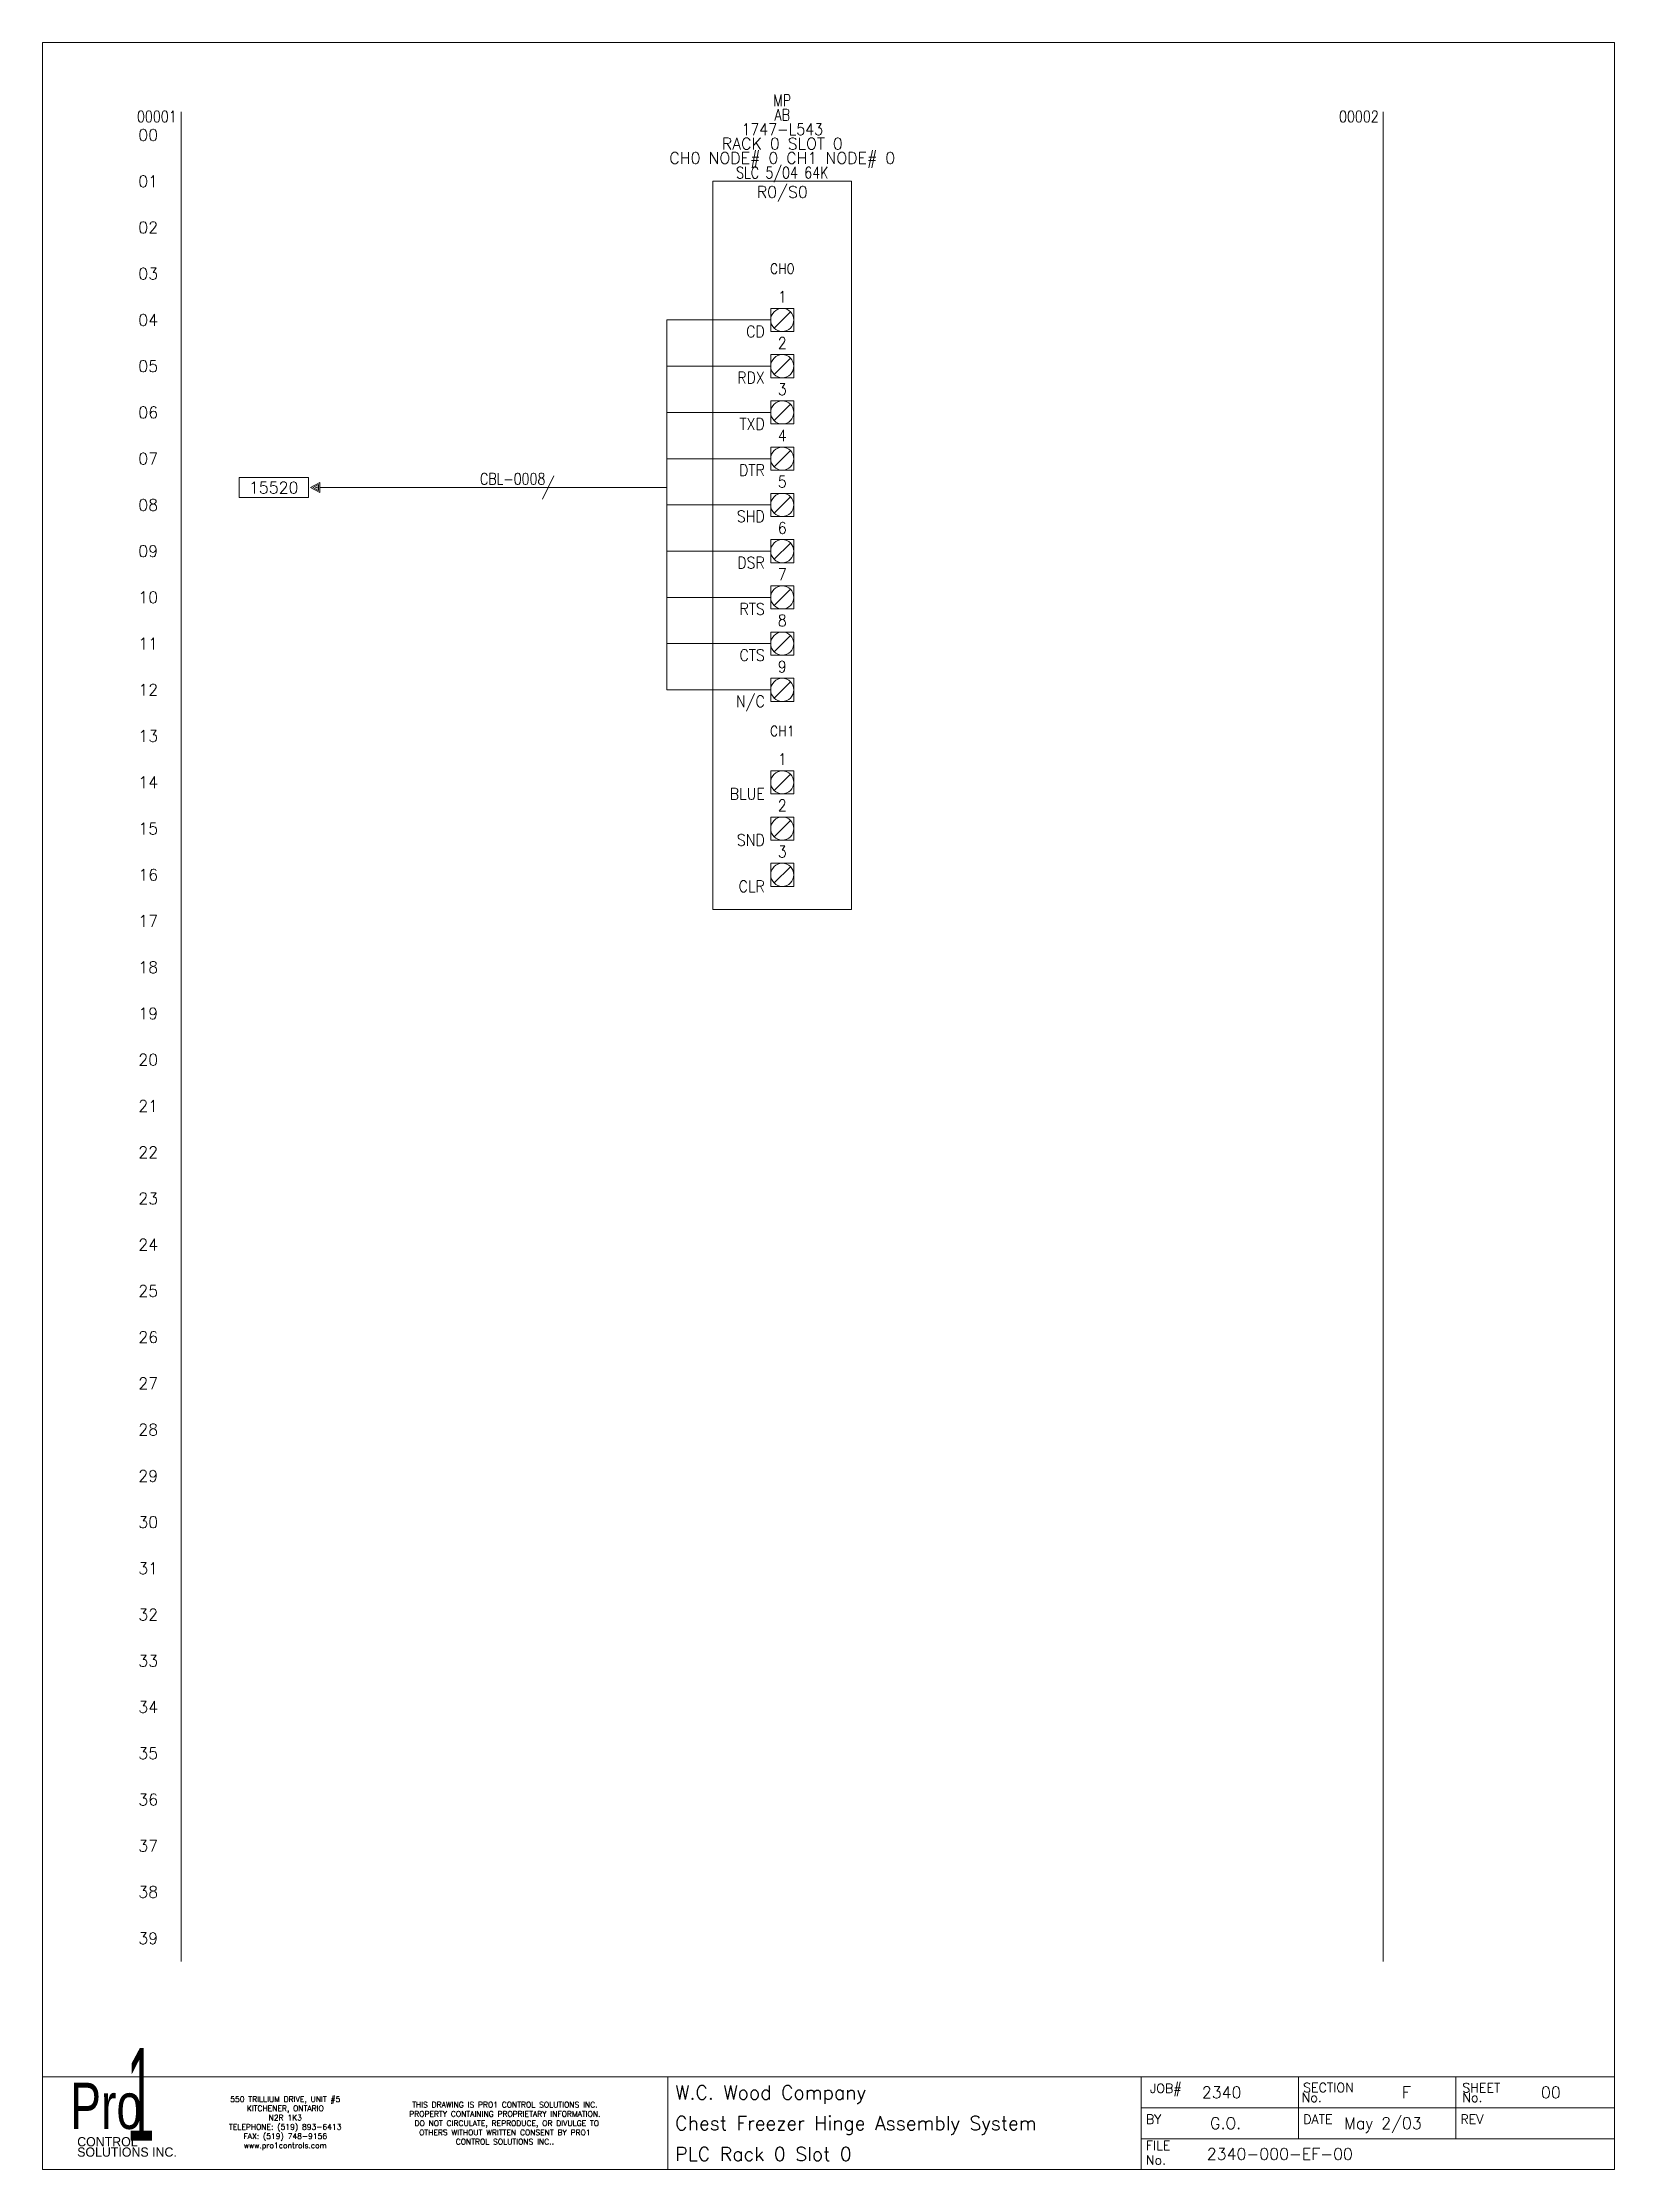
# Model space of a CAD drawing. Header units: inches. Extents: x 0 to 17, y 0 to 23.
import ezdxf
from ezdxf.enums import TextEntityAlignment as Align

# ---------------------------------------------------------------- set-up
doc = ezdxf.new("R2010")
doc.units = ezdxf.units.IN
doc.header["$MEASUREMENT"] = 0
doc.layers.get('0').update_dxf_attribs({"lineweight": 5})
for name, color, linetype, lineweight in [('_MULTI_WIRE', 9, 'Continuous', 5), ('BOARDER', 5, 'Continuous', 5), ('DESC', 1, 'Continuous', 5), ('LOC', 252, 'Continuous', 5), ('MISC', 2, 'Continuous', 5), ('SYMS', 7, 'Continuous', 5), ('TAGS', 2, 'Continuous', 5), ('TERMS', 2, 'Continuous', 5), ('Title_Block_Info', 2, 'Continuous', 5), ('WIRENO', 1, 'Continuous', 5), ('WIRES', 7, 'Continuous', 5), ('XREF', 1, 'Continuous', 5)]:
    doc.layers.add(name, color=color, linetype=linetype, lineweight=lineweight)
doc.styles.add('SIVAN', font='sivan.TTF', dxfattribs={"height": 1})
doc.styles.add('STACCO', font='STAC222N.TTF', dxfattribs={"height": 1})
doc.styles.get("Standard").update_dxf_attribs({"font": 'romans.shx'})
doc.styles.add('WD', font='romans.shx')

# ---------------------------------------------------------------- blocks, each defined once
blk = doc.blocks.new('TB_P')
at = {"color": 5}
blk.add_line((6.764, 0), (6.764, 1), dxfattribs=at)
at = {"color": 5, "linetype": 'Continuous'}
blk.add_line((15.283, 1), (15.283, 0.667), dxfattribs=at)
blk.add_lwpolyline([(0, 0), (17, 0), (17, 23), (0, 23)], close=True, dxfattribs=at)
at = {"layer": 'BOARDER', "linetype": 'Continuous'}
for p, q in [((0, 1), (17, 1)), ((0, 1), (0, 0)), ((11.882, 1), (11.882, 0.667)), ((11.882, 1), (11.882, 0)), ((11.882, 1), (11.882, 0)), ((11.882, 1), (11.882, 0)), ((13.583, 1), (13.583, 0.667)), ((11.882, 0.667), (17, 0.667)), ((13.583, 0.667), (13.583, 0.333)), ((15.283, 0.667), (15.283, 0.333)), ((11.882, 0.333), (17, 0.333))]:
    blk.add_line(p, q, dxfattribs=at)
at = {"color": 5, "char_height": 0.06, "attachment_point": 5, "style": 'WD'}
for s, insert, width in [('550 TRILLIUM DRIVE, UNIT #5\\PKITCHENER, ONTARIO\\PN2R 1K3\\PTELEPHONE: (519) 893-6413\\PFAX: (519) 748-9156\\Pwww.pro1controls.com', (2.625, 0.5), 1.804), ('THIS DRAWING IS PRO1 CONTROL SOLUTIONS INC. PROPERTY CONTAINING PROPRIETARY INFORMATION.  DO NOT CIRCULATE, REPRODUCE, OR DIVULGE TO OTHERS WITHOUT WRITTEN CONSENT BY PRO1 CONTROL SOLUTIONS INC..', (5, 0.5), 2.264)]:
    blk.add_mtext(s, dxfattribs=dict(at, insert=insert, width=width))
at = {"color": 2, "linetype": 'Continuous', "style": 'WD', "flags": 1}
for tag, p in [('REV1_NO', (1.734, 3.29)), ('REV1_BY', (7.303, 3.29)), ('REV1_DATE', (9.562, 3.29)), ('REV2_NO', (1.734, 3.04)), ('REV2_BY', (7.303, 3.04)), ('REV2_DATE', (9.562, 3.04)), ('REV3_NO', (1.734, 2.79)), ('REV3_BY', (7.303, 2.79)), ('REV3_DATE', (9.562, 2.79)), ('REV4_NO', (1.734, 2.54)), ('REV4_BY', (7.303, 2.54)), ('REV4_DATE', (9.562, 2.54)), ('REV5_NO', (1.734, 2.29)), ('REV5_BY', (7.303, 2.29)), ('REV5_DATE', (9.562, 2.29)), ('REV6_NO', (1.734, 2.04)), ('REV6_BY', (7.303, 2.04)), ('REV6_DATE', (9.562, 2.04)), ('REV7_NO', (1.734, 1.79)), ('REV7_BY', (7.303, 1.79)), ('REV7_DATE', (9.562, 1.79)), ('REV8_NO', (1.734, 1.54)), ('REV8_BY', (7.303, 1.54)), ('REV8_DATE', (9.562, 1.54)), ('REV9_NO', (1.734, 1.29)), ('REV9_BY', (7.303, 1.29)), ('REV9_DATE', (9.562, 1.29))]:
    blk.add_attdef(tag, text='', height=0.15, dxfattribs=at).set_placement(p, align=Align.MIDDLE_CENTER)
for tag, p in [('REV1_CHANGE', (2.292, 3.29)), ('REV2_CHANGE', (2.292, 3.04)), ('REV3_CHANGE', (2.292, 2.79)), ('REV4_CHANGE', (2.292, 2.54)), ('REV5_CHANGE', (2.292, 2.29)), ('REV6_CHANGE', (2.292, 2.04)), ('REV7_CHANGE', (2.292, 1.79)), ('REV8_CHANGE', (2.292, 1.54)), ('REV9_CHANGE', (2.292, 1.29))]:
    blk.add_attdef(tag, text='', height=0.15, dxfattribs=at).set_placement(p, align=Align.MIDDLE_LEFT)
at = {"layer": 'BOARDER', "lineweight": 0}
for s, height, style, width, p in [('1', 1, 'SIVAN', 0.4, (1.062, 0.812)), ('Pro', 0.5, 'STACCO', 0.75, (0.688, 0.688))]:
    blk.add_text(s, height=height, dxfattribs=dict(at, style=style, width=width)).set_placement(p, align=Align.MIDDLE_CENTER)
at = {"layer": 'BOARDER', "linetype": 'Continuous', "style": 'WD'}
for s, p in [('JOB#', (11.976, 0.827)), ('SECTION', (13.633, 0.835)), ('SHEET', (15.354, 0.834)), ('No.', (13.617, 0.729)), ('No.', (15.354, 0.729)), ('BY', (11.933, 0.493)), ('DATE', (13.634, 0.493)), ('REV', (15.334, 0.493)), ('FILE', (11.932, 0.21)), ('No.', (11.932, 0.052))]:
    blk.add_text(s, height=0.1, dxfattribs=at).set_placement(p)
at = {"layer": 'BOARDER', "lineweight": 0, "style": 'STACCO'}
for s, p in [('SOLUTIONS INC.', (0.375, 0.188)), ('CONTROL', (0.375, 0.3))]:
    blk.add_text(s, height=0.1, dxfattribs=at).set_placement(p, align=Align.MIDDLE_LEFT)
at = {"layer": 'Title_Block_Info', "ltscale": 0.1}
for tag, p in [('CUSTOMER', (6.842, 0.833)), ('JOB DESCRIPTION LINE', (6.842, 0.5)), ('DRAWING DESCRIPTION', (6.842, 0.167))]:
    blk.add_attdef(tag, text='', height=0.15, dxfattribs=at).set_placement(p, align=Align.MIDDLE_LEFT)
at = {"layer": 'Title_Block_Info', "ltscale": 0.1, "style": 'WD'}
for tag, p in [('JOB #', (12.752, 0.833)), ('SEC. NO.', (14.75, 0.833)), ('SHT. NO.', (16.312, 0.833)), ('NAME', (12.795, 0.5)), ('DATE', (14.496, 0.5)), ('REV', (16.194, 0.5))]:
    blk.add_attdef(tag, text='', height=0.125, dxfattribs=at).set_placement(p, align=Align.MIDDLE_CENTER)
blk.add_attdef('FILE NUMBER', text='', height=0.125, dxfattribs=at).set_placement((12.591, 0.167), align=Align.MIDDLE_LEFT)
blk = doc.blocks.new('WD_MLRH')
at = {"color": 2, "style": 'WD'}
blk.add_attdef('RUNGFIRST', text='', height=0.125, dxfattribs=at).set_placement((-0.25, 0), align=Align.MIDDLE_RIGHT)
at = {"style": 'WD', "flags": 1}
for tag, p in [('RUNGHORV', (-0.25, -0.127)), ('RUNGDIST', (-0.25, -0.2)), ('RUNGCNT', (-0.25, -0.237)), ('RUNGINC', (-0.25, -0.163)), ('WIRE-START', (-0.25, -0.356)), ('WIRE-GSUF', (-0.25, -0.396)), ('PH3SPACE', (-0.25, -0.437)), ('WIREMODE', (-0.25, -0.281)), ('WIREFMT', (-0.25, -0.321))]:
    blk.add_attdef(tag, text='', height=0.025, dxfattribs=at).set_placement(p, align=Align.RIGHT)
blk = doc.blocks.new('PLCIO_DFEB')
at = {"layer": 'SYMS'}
for p, q in [((0.75, 0.5), (-0.75, 0.5)), ((-0.75, 0.5), (-0.75, -7.375)), ((0.75, -7.375), (0.75, 0.5)), ((-0.125, -0.875), (0.125, -0.875)), ((-0.125, -1.125), (-0.125, -0.875)), ((-0.125, -0.875), (0.125, -0.875)), ((-0.125, -1.125), (-0.125, -0.875)), ((0.088, -0.912), (-0.088, -1.088)), ((0.125, -0.875), (0.125, -1.125)), ((0.125, -0.875), (0.125, -1.125)), ((0.125, -1.125), (-0.125, -1.125)), ((0.125, -1.125), (-0.125, -1.125)), ((-0.125, -1.375), (0.125, -1.375)), ((-0.125, -1.625), (-0.125, -1.375)), ((-0.125, -1.375), (0.125, -1.375)), ((-0.125, -1.625), (-0.125, -1.375)), ((0.125, -1.375), (0.125, -1.625)), ((0.125, -1.375), (0.125, -1.625)), ((0.088, -1.412), (-0.088, -1.588)), ((0.125, -1.625), (-0.125, -1.625)), ((0.125, -1.625), (-0.125, -1.625)), ((-0.125, -1.875), (0.125, -1.875)), ((-0.125, -2.125), (-0.125, -1.875)), ((-0.125, -1.875), (0.125, -1.875)), ((-0.125, -2.125), (-0.125, -1.875)), ((0.088, -1.912), (-0.088, -2.088)), ((0.125, -1.875), (0.125, -2.125)), ((0.125, -1.875), (0.125, -2.125)), ((0.125, -2.125), (-0.125, -2.125)), ((0.125, -2.125), (-0.125, -2.125)), ((-0.125, -2.375), (0.125, -2.375)), ((-0.125, -2.625), (-0.125, -2.375)), ((-0.125, -2.375), (0.125, -2.375)), ((-0.125, -2.625), (-0.125, -2.375)), ((0.088, -2.412), (-0.088, -2.588)), ((0.125, -2.375), (0.125, -2.625)), ((0.125, -2.375), (0.125, -2.625)), ((0.125, -2.625), (-0.125, -2.625)), ((0.125, -2.625), (-0.125, -2.625)), ((-0.125, -2.875), (0.125, -2.875)), ((-0.125, -3.125), (-0.125, -2.875)), ((-0.125, -2.875), (0.125, -2.875)), ((-0.125, -3.125), (-0.125, -2.875)), ((0.088, -2.912), (-0.088, -3.088)), ((0.125, -2.875), (0.125, -3.125)), ((0.125, -2.875), (0.125, -3.125)), ((0.125, -3.125), (-0.125, -3.125)), ((0.125, -3.125), (-0.125, -3.125)), ((-0.125, -3.375), (0.125, -3.375)), ((-0.125, -3.625), (-0.125, -3.375)), ((-0.125, -3.375), (0.125, -3.375)), ((-0.125, -3.625), (-0.125, -3.375)), ((0.088, -3.412), (-0.088, -3.588)), ((0.125, -3.375), (0.125, -3.625)), ((0.125, -3.375), (0.125, -3.625)), ((0.125, -3.625), (-0.125, -3.625)), ((0.125, -3.625), (-0.125, -3.625)), ((-0.125, -3.875), (0.125, -3.875)), ((-0.125, -4.125), (-0.125, -3.875)), ((-0.125, -3.875), (0.125, -3.875)), ((-0.125, -4.125), (-0.125, -3.875)), ((0.125, -3.875), (0.125, -4.125)), ((0.125, -3.875), (0.125, -4.125)), ((0.125, -4.125), (-0.125, -4.125)), ((0.125, -4.125), (-0.125, -4.125)), ((0.088, -3.912), (-0.088, -4.088)), ((-0.125, -4.375), (0.125, -4.375)), ((-0.125, -4.625), (-0.125, -4.375)), ((-0.125, -4.375), (0.125, -4.375)), ((-0.125, -4.625), (-0.125, -4.375)), ((0.088, -4.412), (-0.088, -4.588)), ((0.125, -4.375), (0.125, -4.625)), ((0.125, -4.375), (0.125, -4.625)), ((0.125, -4.625), (-0.125, -4.625)), ((0.125, -4.625), (-0.125, -4.625)), ((-0.125, -4.875), (0.125, -4.875)), ((-0.125, -5.125), (-0.125, -4.875)), ((-0.125, -4.875), (0.125, -4.875)), ((-0.125, -5.125), (-0.125, -4.875)), ((0.088, -4.912), (-0.088, -5.088)), ((0.125, -4.875), (0.125, -5.125)), ((0.125, -4.875), (0.125, -5.125)), ((0.125, -5.125), (-0.125, -5.125)), ((0.125, -5.125), (-0.125, -5.125)), ((-0.125, -5.875), (0.125, -5.875)), ((-0.125, -6.125), (-0.125, -5.875)), ((-0.125, -5.875), (0.125, -5.875)), ((-0.125, -6.125), (-0.125, -5.875)), ((0.088, -5.912), (-0.088, -6.088)), ((0.125, -5.875), (0.125, -6.125)), ((0.125, -5.875), (0.125, -6.125)), ((0.125, -6.125), (-0.125, -6.125)), ((0.125, -6.125), (-0.125, -6.125)), ((-0.125, -6.375), (0.125, -6.375)), ((-0.125, -6.625), (-0.125, -6.375)), ((-0.125, -6.375), (0.125, -6.375)), ((-0.125, -6.625), (-0.125, -6.375)), ((0.088, -6.412), (-0.088, -6.588)), ((0.125, -6.375), (0.125, -6.625)), ((0.125, -6.375), (0.125, -6.625)), ((0.125, -6.625), (-0.125, -6.625)), ((0.125, -6.625), (-0.125, -6.625)), ((-0.125, -6.875), (0.125, -6.875)), ((-0.125, -7.125), (-0.125, -6.875)), ((-0.125, -6.875), (0.125, -6.875)), ((-0.125, -7.125), (-0.125, -6.875)), ((0.125, -6.875), (0.125, -7.125)), ((0.125, -6.875), (0.125, -7.125)), ((0.125, -7.125), (-0.125, -7.125)), ((0.125, -7.125), (-0.125, -7.125)), ((0.088, -6.912), (-0.088, -7.088)), ((-0.75, -7.375), (0.75, -7.375))]:
    blk.add_line(p, q, dxfattribs=at)
for centre in [(0, -1), (0, -1.5), (0, -2), (0, -2.5), (0, -3), (0, -3.5), (0, -4), (0, -4.5), (0, -5), (0, -6), (0, -6.5), (0, -7)]:
    blk.add_circle(centre, 0.125, dxfattribs=at)
at = {"layer": 'SYMS', "style": 'WD'}
for tag, height, width, p in [('INST', 0.125, 0.8, (0, 1.482)), ('LOC', 0.125, 0.8, (0, 1.312)), ('MFG', 0.125, 0.8, (0, 1.156)), ('CAT', 0.125, 0.9, (0, 1)), ('DESC', 0.125, 0.8, (0, 0.53)), ('TERMDESC102', 0.109, 0.9, (0, -0.375)), ('TERMDESC202', 0.109, 0.9, (0, -0.5)), ('TERMDESC302', 0.109, 0.9, (0, -0.625)), ('TERM03', 0.125, 0.9, (0, -0.812)), ('TERM04', 0.125, 0.9, (0, -1.312)), ('TERM05', 0.125, 0.9, (0, -1.812)), ('TERM06', 0.125, 0.9, (0, -2.312)), ('TERM07', 0.125, 0.9, (0, -2.812)), ('TERM08', 0.125, 0.9, (0, -3.312)), ('TERM09', 0.125, 0.9, (0, -3.812)), ('TERM10', 0.125, 0.9, (0, -4.312)), ('TERM11', 0.125, 0.9, (0, -4.812)), ('TERMDESC112', 0.109, 0.9, (0, -5.375)), ('TERMDESC212', 0.109, 0.9, (0, -5.5)), ('TERMDESC312', 0.109, 0.9, (0, -5.625)), ('TERM13', 0.125, 0.9, (0, -5.812)), ('TERM14', 0.125, 0.9, (0, -6.312)), ('TERM15', 0.125, 0.9, (0, -6.812))]:
    blk.add_attdef(tag, text='', height=height, dxfattribs=dict(at, width=width)).set_placement(p, align=Align.CENTER)
for tag, p in [('LINE1', (0, 0.844)), ('LINE2', (0, 0.688)), ('TAG', (0, 0.322))]:
    blk.add_attdef(tag, text='', height=0.125, dxfattribs=at).set_placement(p, align=Align.CENTER)
at = {"layer": 'SYMS', "linetype": 'Continuous', "style": 'WD', "flags": 9}
blk.add_attdef('ASSYCODE', text='', height=0.01, dxfattribs=at).set_placement((0.23, 1.071), align=Align.CENTER)
at = {"layer": 'SYMS', "style": 'WD', "width": 0.9}
for tag, p in [('TERMDESC03', (-0.188, -1.062)), ('TERMDESC04', (-0.188, -1.562)), ('TERMDESC05', (-0.188, -2.062)), ('TERMDESC06', (-0.188, -2.562)), ('TERMDESC07', (-0.188, -3.062)), ('TERMDESC08', (-0.188, -3.562)), ('TERMDESC09', (-0.188, -4.062)), ('TERMDESC10', (-0.188, -4.562)), ('TERMDESC11', (-0.188, -5.062)), ('TERMDESC13', (-0.188, -6.062)), ('TERMDESC14', (-0.188, -6.562)), ('TERMDESC15', (-0.188, -7.062))]:
    blk.add_attdef(tag, text='', height=0.125, dxfattribs=at).set_placement(p, align=Align.TOP_RIGHT)
at = {"layer": 'SYMS', "style": 'WD', "flags": 1}
for tag, p in [('X4TERM03', (-0.125, -1)), ('X1TERM03', (0.125, -1)), ('X4TERM04', (-0.125, -1.5)), ('X1TERM04', (0.125, -1.5)), ('X4TERM05', (-0.125, -2)), ('X1TERM05', (0.125, -2)), ('X4TERM06', (-0.125, -2.5)), ('X1TERM06', (0.125, -2.5)), ('X4TERM07', (-0.125, -3)), ('X1TERM07', (0.125, -3)), ('X4TERM08', (-0.125, -3.5)), ('X1TERM08', (0.125, -3.5)), ('X4TERM09', (-0.125, -4)), ('X1TERM09', (0.125, -4)), ('X4TERM10', (-0.125, -4.5)), ('X1TERM10', (0.125, -4.5)), ('X4TERM11', (-0.125, -5)), ('X1TERM11', (0.125, -5)), ('X4TERM13', (-0.125, -6)), ('X1TERM13', (0.125, -6)), ('X4TERM14', (-0.125, -6.5)), ('X1TERM14', (0.125, -6.5)), ('X4TERM15', (-0.125, -7)), ('X1TERM15', (0.125, -7))]:
    blk.add_attdef(tag, p, '', height=0.01, dxfattribs=at)
blk = doc.blocks.new('WD_WNV')
at = {"linetype": 'Continuous', "style": 'WD', "width": 0.8}
blk.add_attdef('WIRENO', text='', height=0.125, dxfattribs=at).set_placement((-0.05, 0), align=Align.MIDDLE_RIGHT)
blk = doc.blocks.new('HW01')
for p, q in [((0.062, 0.125), (-0.062, -0.125)), ((0.031, 0), (-0.031, 0))]:
    blk.add_line(p, q)
at = {"style": 'WD', "width": 0.7, "flags": 1}
for tag, p in [('INST', (0, 0.357)), ('LOC', (0, 0.188)), ('XREF', (0, -0.3)), ('DESC1', (0, -0.456)), ('DESC2', (0, -0.613))]:
    blk.add_attdef(tag, text='', height=0.125, dxfattribs=at).set_placement(p, align=Align.CENTER)
at = {"style": 'WD', "width": 0.8}
blk.add_attdef('TAG1', text='', height=0.125, dxfattribs=at).set_placement((-0.031, 0.031), align=Align.RIGHT)
at = {"style": 'WD', "flags": 1}
for tag, p in [('X4TERM01', (-0.031, 0)), ('X1TERM01', (0.031, 0))]:
    blk.add_attdef(tag, p, '', height=0.01, dxfattribs=at)
at = {"linetype": 'Continuous', "style": 'WD', "flags": 9}
blk.add_attdef('ASSYCODE', text='', height=0.01, dxfattribs=at).set_placement((0.029, 0.042), align=Align.CENTER)
at = {"style": 'WD'}
for tag, p in [('X2LINK', (0, 0.125)), ('X8LINK', (0, -0.125))]:
    blk.add_attdef(tag, p, '', height=0.01, dxfattribs=at)
at = {"style": 'WD', "flags": 9}
blk.add_attdef('FAMILY', text='', height=0.01, dxfattribs=at).set_placement((0.023, 0.118), align=Align.CENTER)
at = {"style": 'WD', "width": 0.8}
blk.add_attdef('RATING1', (0.094, 0.031), '', height=0.125, dxfattribs=at)
at = {"style": 'WD', "width": 0.8, "flags": 1}
blk.add_attdef('MFG', text='', height=0.0938, dxfattribs=at).set_placement((-0.125, -0.031), align=Align.TOP_RIGHT)
blk.add_attdef('CAT', text='', height=0.0938, dxfattribs=at).set_placement((0.031, -0.031), align=Align.TOP_LEFT)
blk = doc.blocks.new('HA2S3')
for p, q in [((-0.125, 0.109), (-0.875, 0.109)), ((-0.875, 0.109), (-0.875, -0.109)), ((-0.125, 0.109), (-0.125, -0.109)), ((0, 0.055), (-0.102, 0)), ((-0.102, 0), (0, -0.055)), ((-0.078, 0), (-0.016, 0.031)), ((-0.016, -0.031), (-0.078, 0)), ((-0.047, 0), (-0.031, 0.008)), ((-0.031, -0.008), (-0.047, 0)), ((-0.031, 0.008), (-0.031, -0.008)), ((-0.016, 0.031), (-0.016, -0.031)), ((0, -0.055), (0, 0.055)), ((-0.875, -0.109), (-0.125, -0.109))]:
    blk.add_line(p, q)
at = {"style": 'WD', "width": 0.8, "flags": 8}
for tag, p in [('DESC1', (-0.5, 0.487)), ('WIRENO', (-0.5, 0.3))]:
    blk.add_attdef(tag, text='', height=0.125, dxfattribs=at).set_placement(p, align=Align.TOP_CENTER)
at = {"style": 'WD'}
blk.add_attdef('XREF', text='', height=0.125, dxfattribs=at).set_placement((-0.5, -0.062), align=Align.CENTER)
at = {"style": 'WD', "flags": 1}
for tag, p in [('SIGCODE', (-0.099, 0.066)), ('X1TERM01', (0, 0))]:
    blk.add_attdef(tag, p, '', height=0.01, dxfattribs=at)

msp = doc.modelspace()

# ---------------------------------------------------------------- linework, layer by layer
at = {"layer": '_MULTI_WIRE'}
for p, q in [((6.75, 20), (6.75, 16)), ((6.75, 20), (7.875, 20)), ((6.75, 19.5), (7.875, 19.5)), ((6.75, 19), (7.875, 19)), ((6.75, 18.5), (7.875, 18.5)), ((5.438, 18.188), (3, 18.188)), ((6.75, 18.188), (5.5, 18.188)), ((6.75, 18), (7.875, 18)), ((6.75, 17.5), (7.875, 17.5)), ((6.75, 17), (7.875, 17)), ((6.75, 16.5), (7.875, 16.5)), ((6.75, 16), (7.875, 16))]:
    msp.add_line(p, q, dxfattribs=at)
at = {"layer": 'WIRES'}
for p, q in [((1.5, 22.25), (1.5, 2.25)), ((14.5, 22.25), (14.5, 2.25))]:
    msp.add_line(p, q, dxfattribs=at)

# ---------------------------------------------------------------- block references
ref = msp.add_blockref('TB_P', (0, 0))
ref.add_attrib('CUSTOMER', 'W.C. Wood Company', dxfattribs={"layer": 'MISC', "ltscale": 0.1, "height": 0.15}).set_placement((6.842, 0.833), align=Align.MIDDLE_LEFT)
ref.add_attrib('JOB DESCRIPTION LINE', 'Chest Freezer Hinge Assembly System', dxfattribs={"layer": 'MISC', "ltscale": 0.1, "height": 0.15}).set_placement((6.842, 0.5), align=Align.MIDDLE_LEFT)
ref.add_attrib('DRAWING DESCRIPTION', 'PLC Rack 0 Slot 0', dxfattribs={"layer": 'MISC', "ltscale": 0.1, "height": 0.15}).set_placement((6.842, 0.167), align=Align.MIDDLE_LEFT)
ref.add_attrib('JOB #', '2340', dxfattribs={"layer": 'MISC', "ltscale": 0.1, "height": 0.125, "style": 'WD'}).set_placement((12.752, 0.833), align=Align.MIDDLE_CENTER)
ref.add_attrib('SEC. NO.', 'F', dxfattribs={"layer": 'MISC', "ltscale": 0.1, "height": 0.125, "style": 'WD'}).set_placement((14.75, 0.833), align=Align.MIDDLE_CENTER)
ref.add_attrib('SHT. NO.', '00', dxfattribs={"layer": 'MISC', "ltscale": 0.1, "height": 0.125, "style": 'WD'}).set_placement((16.312, 0.833), align=Align.MIDDLE_CENTER)
ref.add_attrib('FILE NUMBER', '2340-000-EF-00', dxfattribs={"layer": 'MISC', "ltscale": 0.1, "height": 0.125, "style": 'WD'}).set_placement((12.591, 0.167), align=Align.MIDDLE_LEFT)
ref.add_attrib('NAME', 'G.O.', dxfattribs={"layer": 'MISC', "ltscale": 0.1, "height": 0.125, "style": 'WD'}).set_placement((12.795, 0.5), align=Align.MIDDLE_CENTER)
ref.add_attrib('DATE', 'May 2/03', dxfattribs={"layer": 'MISC', "ltscale": 0.1, "height": 0.125, "style": 'WD'}).set_placement((14.496, 0.5), align=Align.MIDDLE_CENTER)
ref = msp.add_blockref('PLCIO_DFEB', (8, 21))
ref.add_attrib('CAT', '1747-L543', dxfattribs={"layer": 'MISC', "height": 0.125, "style": 'WD', "width": 0.9}).set_placement((8, 22), align=Align.CENTER)
ref.add_attrib('TAG', 'R0/S0', dxfattribs={"layer": 'TAGS', "height": 0.125, "style": 'WD'}).set_placement((8, 21.322), align=Align.CENTER)
ref.add_attrib('LINE1', 'RACK 0 SLOT 0', dxfattribs={"layer": 'MISC', "height": 0.125, "style": 'WD'}).set_placement((8, 21.844), align=Align.CENTER)
ref.add_attrib('DESC', 'SLC 5/04 64K', dxfattribs={"layer": 'DESC', "height": 0.125, "style": 'WD', "width": 0.8}).set_placement((8, 21.53), align=Align.CENTER)
ref.add_attrib('LINE2', 'CH0 NODE# 0 CH1 NODE# 0', dxfattribs={"layer": 'MISC', "height": 0.125, "style": 'WD'}).set_placement((8, 21.688), align=Align.CENTER)
ref.add_attrib('MFG', 'AB', dxfattribs={"layer": 'MISC', "height": 0.125, "style": 'WD', "width": 0.8}).set_placement((8, 22.156), align=Align.CENTER)
ref.add_attrib('LOC', 'MP', dxfattribs={"layer": 'LOC', "height": 0.125, "style": 'WD', "width": 0.8}).set_placement((8, 22.312), align=Align.CENTER)
ref.add_attrib('TERMDESC202', 'CH0', dxfattribs={"layer": 'TERMS', "height": 0.1094, "style": 'WD', "width": 0.9}).set_placement((8, 20.5), align=Align.CENTER)
ref.add_attrib('TERM03', '1', dxfattribs={"layer": 'TERMS', "height": 0.125, "style": 'WD', "width": 0.9}).set_placement((8, 20.188), align=Align.CENTER)
ref.add_attrib('TERMDESC03', 'CD', dxfattribs={"layer": 'TERMS', "height": 0.125, "style": 'WD', "width": 0.9}).set_placement((7.812, 19.938), align=Align.TOP_RIGHT)
ref.add_attrib('TERM04', '2', dxfattribs={"layer": 'TERMS', "height": 0.125, "style": 'WD', "width": 0.9}).set_placement((8, 19.688), align=Align.CENTER)
ref.add_attrib('TERMDESC04', 'RDX', dxfattribs={"layer": 'TERMS', "height": 0.125, "style": 'WD', "width": 0.9}).set_placement((7.812, 19.438), align=Align.TOP_RIGHT)
ref.add_attrib('TERM05', '3', dxfattribs={"layer": 'TERMS', "height": 0.125, "style": 'WD', "width": 0.9}).set_placement((8, 19.188), align=Align.CENTER)
ref.add_attrib('TERMDESC05', 'TXD', dxfattribs={"layer": 'TERMS', "height": 0.125, "style": 'WD', "width": 0.9}).set_placement((7.812, 18.938), align=Align.TOP_RIGHT)
ref.add_attrib('TERM06', '4', dxfattribs={"layer": 'TERMS', "height": 0.125, "style": 'WD', "width": 0.9}).set_placement((8, 18.688), align=Align.CENTER)
ref.add_attrib('TERMDESC06', 'DTR', dxfattribs={"layer": 'TERMS', "height": 0.125, "style": 'WD', "width": 0.9}).set_placement((7.812, 18.438), align=Align.TOP_RIGHT)
ref.add_attrib('TERM07', '5', dxfattribs={"layer": 'TERMS', "height": 0.125, "style": 'WD', "width": 0.9}).set_placement((8, 18.188), align=Align.CENTER)
ref.add_attrib('TERMDESC07', 'SHD', dxfattribs={"layer": 'TERMS', "height": 0.125, "style": 'WD', "width": 0.9}).set_placement((7.812, 17.938), align=Align.TOP_RIGHT)
ref.add_attrib('TERM08', '6', dxfattribs={"layer": 'TERMS', "height": 0.125, "style": 'WD', "width": 0.9}).set_placement((8, 17.688), align=Align.CENTER)
ref.add_attrib('TERMDESC08', 'DSR', dxfattribs={"layer": 'TERMS', "height": 0.125, "style": 'WD', "width": 0.9}).set_placement((7.812, 17.438), align=Align.TOP_RIGHT)
ref.add_attrib('TERM09', '7', dxfattribs={"layer": 'TERMS', "height": 0.125, "style": 'WD', "width": 0.9}).set_placement((8, 17.188), align=Align.CENTER)
ref.add_attrib('TERMDESC09', 'RTS', dxfattribs={"layer": 'TERMS', "height": 0.125, "style": 'WD', "width": 0.9}).set_placement((7.812, 16.938), align=Align.TOP_RIGHT)
ref.add_attrib('TERM10', '8', dxfattribs={"layer": 'TERMS', "height": 0.125, "style": 'WD', "width": 0.9}).set_placement((8, 16.688), align=Align.CENTER)
ref.add_attrib('TERMDESC10', 'CTS', dxfattribs={"layer": 'TERMS', "height": 0.125, "style": 'WD', "width": 0.9}).set_placement((7.812, 16.438), align=Align.TOP_RIGHT)
ref.add_attrib('TERM11', '9', dxfattribs={"layer": 'TERMS', "height": 0.125, "style": 'WD', "width": 0.9}).set_placement((8, 16.188), align=Align.CENTER)
ref.add_attrib('TERMDESC11', 'N/C', dxfattribs={"layer": 'TERMS', "height": 0.125, "style": 'WD', "width": 0.9}).set_placement((7.812, 15.938), align=Align.TOP_RIGHT)
ref.add_attrib('TERMDESC212', 'CH1', dxfattribs={"layer": 'TERMS', "height": 0.1094, "style": 'WD', "width": 0.9}).set_placement((8, 15.5), align=Align.CENTER)
ref.add_attrib('TERM13', '1', dxfattribs={"layer": 'TERMS', "height": 0.125, "style": 'WD', "width": 0.9}).set_placement((8, 15.188), align=Align.CENTER)
ref.add_attrib('TERMDESC13', 'BLUE', dxfattribs={"layer": 'TERMS', "height": 0.125, "style": 'WD', "width": 0.9}).set_placement((7.812, 14.938), align=Align.TOP_RIGHT)
ref.add_attrib('TERM14', '2', dxfattribs={"layer": 'TERMS', "height": 0.125, "style": 'WD', "width": 0.9}).set_placement((8, 14.688), align=Align.CENTER)
ref.add_attrib('TERMDESC14', 'SND', dxfattribs={"layer": 'TERMS', "height": 0.125, "style": 'WD', "width": 0.9}).set_placement((7.812, 14.438), align=Align.TOP_RIGHT)
ref.add_attrib('TERM15', '3', dxfattribs={"layer": 'TERMS', "height": 0.125, "style": 'WD', "width": 0.9}).set_placement((8, 14.188), align=Align.CENTER)
ref.add_attrib('TERMDESC15', 'CLR', dxfattribs={"layer": 'TERMS', "height": 0.125, "style": 'WD', "width": 0.9}).set_placement((7.812, 13.938), align=Align.TOP_RIGHT)
msp.add_blockref('WD_MLRH', (1.5, 22)).add_auto_attribs({'RUNGFIRST': '00'})
at = {"layer": 'SYMS'}
ref = msp.add_blockref('HA2S3', (3, 18.188), dxfattribs=at)
ref.add_attrib('XREF', '15520', dxfattribs={"layer": 'XREF', "height": 0.125, "style": 'WD'}).set_placement((2.5, 18.125), align=Align.CENTER)
ref = msp.add_blockref('HW01', (5.469, 18.188), dxfattribs=at)
ref.add_attrib('TAG1', 'CBL-0008', dxfattribs={"layer": 'TAGS', "height": 0.125, "style": 'WD', "width": 0.8}).set_placement((5.438, 18.219), align=Align.RIGHT)
at = {"layer": 'WIRENO'}
ref = msp.add_blockref('WD_WNV', (1.5, 22.2), dxfattribs=at)
ref.add_attrib('WIRENO', '00001', dxfattribs={"linetype": 'Continuous', "height": 0.125, "style": 'WD', "width": 0.8}).set_placement((1.45, 22.2), align=Align.MIDDLE_RIGHT)
ref = msp.add_blockref('WD_WNV', (14.5, 22.2), dxfattribs=at)
ref.add_attrib('WIRENO', '00002', dxfattribs={"linetype": 'Continuous', "height": 0.125, "style": 'WD', "width": 0.8}).set_placement((14.45, 22.2), align=Align.MIDDLE_RIGHT)

# ---------------------------------------------------------------- texts
at = {"color": 2, "style": 'WD'}
for s, p in [('01', (1.25, 21.5)), ('02', (1.25, 21)), ('03', (1.25, 20.5)), ('04', (1.25, 20)), ('05', (1.25, 19.5)), ('06', (1.25, 19)), ('07', (1.25, 18.5)), ('08', (1.25, 18)), ('09', (1.25, 17.5)), ('10', (1.25, 17)), ('11', (1.25, 16.5)), ('12', (1.25, 16)), ('13', (1.25, 15.5)), ('14', (1.25, 15)), ('15', (1.25, 14.5)), ('16', (1.25, 14)), ('17', (1.25, 13.5)), ('18', (1.25, 13)), ('19', (1.25, 12.5)), ('20', (1.25, 12)), ('21', (1.25, 11.5)), ('22', (1.25, 11)), ('23', (1.25, 10.5)), ('24', (1.25, 10)), ('25', (1.25, 9.5)), ('26', (1.25, 9)), ('27', (1.25, 8.5)), ('28', (1.25, 8)), ('29', (1.25, 7.5)), ('30', (1.25, 7)), ('31', (1.25, 6.5)), ('32', (1.25, 6)), ('33', (1.25, 5.5)), ('34', (1.25, 5)), ('35', (1.25, 4.5)), ('36', (1.25, 4)), ('37', (1.25, 3.5)), ('38', (1.25, 3)), ('39', (1.25, 2.5))]:
    msp.add_text(s, height=0.125, dxfattribs=at).set_placement(p, align=Align.MIDDLE_RIGHT)

doc.saveas('drawing.dxf')
